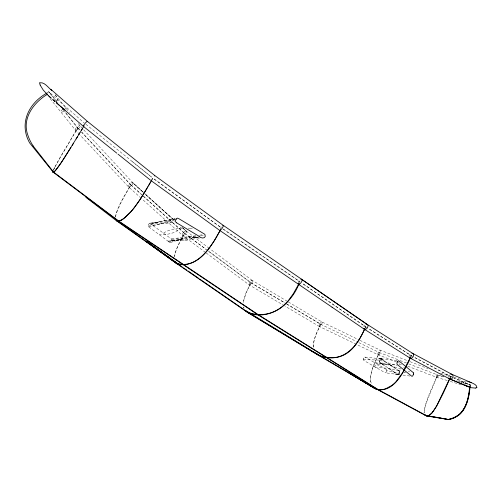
<?xml version="1.0" encoding="UTF-8"?>
<svg xmlns="http://www.w3.org/2000/svg" width="502" height="502" viewBox="0 0 502 502"><rect width="100%" height="100%" fill="white"/><g stroke="black" fill="none" stroke-linecap="round" stroke-linejoin="round"><path stroke-width="0.38" stroke-dasharray="2.51 1.88" d="M115.642 216.964L115.724 216.149A24.272 5.968 -56.2 0 1 116.709 212.158M386.571 371.273L385.938 372.679L385.26 372.766A6.2 5.365 67 0 1 384.733 372.528L364.308 360.731A8.503 7.323 72.3 0 1 363.988 360.53L363.329 359.815A0.722 0.634 73 0 1 363.31 359.545L363.341 359.294M115.435 217.159C117.631 205.305 125.211 195.303 130.664 184.78L81.155 131.675M470.016 386.377L470.236 384.865L453.89 377.937M469.797 386.358L470.023 384.833L453.682 377.887M470.123 386.402L470.349 384.877L460.177 381.796M174.451 256.942C175.794 248.358 180.588 240.847 184.523 233.267L142.436 195.272M243.238 302.48L245.754 293.425L250.818 282.726L207.056 250.147M386.747 370.733L386.302 369.485M116.746 212.12L121.409 201.741L130.815 184.786L81.744 132.133M363.573 358.553L363.755 358.102M53.331 170.416L54.235 168.415M463.584 382.392L463.685 383.396M53.237 170.291L59.625 158.287L77.678 127.947L64.921 111.99M449.993 377.887L450.57 376.563L452.026 377.146M399.385 372.892C400.019 373.657 398.958 369.516 399.674 371.574M450.175 377.993L450.777 376.613L413.937 357.098M441.735 376.199L437.612 374.944L426.399 402.522A72.934 47.521 -55.4 0 0 425.74 404.556L424.51 409.149A20.055 12.494 -56.8 0 0 424.253 410.41L424.152 412.964M380.585 358.811A0.791 0.64 -85.2 0 1 380.842 358.823L381.47 358.955L380.441 358.899L379.443 360.762A3.89 3.144 -85 0 0 379.311 361.12L379.274 361.258A0.841 0.684 -85 0 0 379.242 361.528L380.033 362.532L385.894 366.535M410.636 356.822L411.151 355.686L413.29 356.753M379.669 360.241L397.245 365.757M399.385 374.599L398.594 374.373A4.505 3.608 -84.6 0 0 399.146 373.319L400.721 372.917M410.768 357.004L411.358 355.73L368.807 328.76M149.596 223.189L149.1 223.685A8.026 6.852 57.9 0 0 148.893 224.024L148.19 225.938L148.843 226.935A12.255 9.256 70.5 0 0 149.182 227.224L168.132 241.23M365.036 328.107L365.638 326.84L302.373 283.454M286.943 304.199L320.621 324.217L315.557 335.574L313.668 342.013A21.975 10.843 -56.5 0 0 313.311 347.296M365.243 328.095L365.826 326.871L302.524 283.454M299.443 282.676L299.901 281.76L221.445 227.971M208.399 251.044L250.944 282.726L246.162 292.741L243.796 299.995A23.036 9.412 -56.4 0 0 243.37 302.8M54.919 167.053L57.579 162.146A89.369 16.848 -55.6 0 1 59.18 159.322M143.434 196.307L184.378 233.261L178.191 245.171L175.499 251.759A23.952 7.725 -56.3 0 0 174.345 256.384M59.18 159.322L77.841 127.941L64.476 111.256M57.46 100.588L55.879 100.871M437.656 376.914L437.888 376.575M379.242 354.456L379.487 354.111M319.843 323.432L320.496 322.654M398.594 374.373L399.247 373.199L386.753 370.721M183.475 232.357L184.341 231.635M56.632 101.454L49.591 92.657L48.28 93.667M46.931 93.083L48.732 91.747L84.148 122.921M130.15 186.713L130.583 186.393M76.95 129.78L77.728 129.265M250.661 281.082L251.433 280.599M398.048 370.169L398.895 370.777L401.111 369.441M403.564 367.953L404.625 367.313M168.17 241.255C169.877 243.966 172.82 240.904 171.264 238.896A11.201 8.992 80.9 0 0 170.862 238.55L149.678 223.177A297.617 60.384 -41.2 0 0 153.731 223.139L163.332 221.84L175.104 218.797M398.444 374.479L398.833 374.479L396.887 374.247L398.908 374.467L397.929 374.423A1.18 0.941 -84.5 0 0 398.613 374.479M170.454 242.522L181.492 239.103M181.404 239.128L182.508 238.814M181.31 239.153L183.161 238.645M196.163 237.358L195.585 237.433L197.669 237.057L185.671 240.627L170.191 240.935L171.464 240.822L171.1 240.86M174.545 219.958L160.985 223.39L148.674 224.507M151.064 223.879L159.404 221.683L157.948 222.047M175.11 218.79L163.665 220.874A148.328 17.03 5.6 0 0 160.464 221.47L158.519 221.909L162.711 220.78L168.465 220.171M182.295 238.87L183.079 238.67L169.055 241.87M148.761 226.866L160.947 223.917L174.144 222.342M173.679 219.173L174.163 219.054M157.327 222.204L149.69 223.177M373.45 366.209L382.424 364.201L397.835 374.379L394.421 372.227M179.998 239.385L186.757 238.061A98.235 15.468 -28.7 0 1 188.664 237.81L195.604 237.446M179.158 239.567L171.282 240.841M464.789 381.627L465.687 381.52M154.917 222.7L157.088 222.273L152.231 223.064M404.443 372.195L405.196 372.051M408.226 371.467L409.751 371.173M148.209 226.12L173.698 221.608M171.784 239.617L196.257 236.128M195.811 235.752L171.264 238.896M199.501 235.2L202.588 234.735M196.577 237.295L193.678 237.584M169.519 220.027L176.208 219.167M398.318 374.511L385.467 372.823M200.744 235.658L204.176 235.3M386.308 369.472A9.607 8.521 72.8 0 0 385.812 369.139L374.868 362.82L390.349 364.96L395.827 364.603M399.021 364.389L401.449 364.232M194.481 237.534L192.461 237.546L199.2 237.659M193.264 237.584L194.971 237.666L193.05 237.559L193.866 237.597M183.726 240.734L184.265 240.728M194.858 237.578L193.785 237.571L200.122 238.111M192.366 237.534L193.138 237.559M363.304 359.539L379.725 360.122M398.506 374.492L398.142 374.492M466.302 381.52L466.835 381.551M380.736 358.804L364.571 357.035L363.919 357.725A7.323 6.482 72.7 0 0 363.806 358.133M190.873 228.178L192.279 228.241M374.944 367.056L388.749 368.443L400.703 371.417M396.856 360.587L380.905 358.83L382.047 359.445M399.799 374.655L399.077 374.561M402.974 375.082L410.517 376.123M470.023 384.833L456.663 380.761M380.905 358.83L381.47 358.955M364.741 357.054L365.123 357.179A7.48 6.589 77.8 0 1 365.651 357.43L365.713 357.468M404.348 372.321L405.572 372.622M447.251 380.522L436.677 377.322L407.762 366.215M450.238 381.426L461.338 384.77M440.461 373.237L453.143 377.09M453.89 377.316L462.097 379.807M442.764 376.506L443.793 376.82M458.138 381.175L459.161 381.482M443.68 376.826L437.499 374.956C432.592 387.349 425.602 399.454 424.033 412.832M379.625 360.348A9.896 7.976 -84.9 0 0 379.43 360.8L379.248 361.622L379.675 362.243L401.274 369.089M322.115 322.359A2.61 0.985 -61.9 0 1 321.192 325.189A2.61 0.985 -61.9 0 1 319.397 326.513L378.244 354.87L397.722 362.356M378.219 354.858L378.219 354.858A2.554 1.004 -66.8 0 0 379.895 353.483A2.554 1.004 -66.8 0 0 380.56 350.609M436.646 377.309L436.646 377.309A2.51 1.073 -71.6 0 0 438.698 374.617M398.444 362.632L399.874 363.184M359.865 340.306L380.278 350.189L409.312 361.396M410.04 361.672L428.187 368.681M397.791 359.608L379.248 352.523C375.396 362.275 368.493 372.603 371.122 383.509M400.119 360.561L406.815 363.141M408.634 363.843L437.612 374.944M451.819 377.096L415.022 357.731M319.397 326.513L285.048 306.145M320.621 324.217L356.451 341.454M358.773 342.634L379.361 352.511C375.772 360.75 371.292 368.989 370.558 378.1A20.72 11.703 -56.3 0 0 370.978 382.405L371.631 384.193M288.399 301.984L321.851 321.914L359.156 339.967M381.187 358.949L389.715 364.534L374.806 362.783L365.77 357.499M206.178 252.958L249.362 284.998L284.377 305.743M412.443 356.37L368.619 328.728M141.269 198.315L128.556 186.882L80.176 135.195M250.944 282.726L285.192 303.082M286.441 303.823L320.734 324.204C317.408 331.496 313.11 339.013 313.493 347.29M250.818 282.726L286.322 303.829M249.092 284.552A2.705 1.073 -56.4 0 1 250.216 281.729A2.705 1.073 -56.4 0 1 252.28 280.455L287.734 301.583M365.826 326.871L367.615 328.001M382.756 359.896L386.596 362.444M393.355 371.518L391.698 370.413M390.462 369.591L387.858 367.847M392.966 366.717L398.927 370.802M390.349 364.96L397.571 369.836M391.842 365.964L387.513 363.059M382.424 364.201L379.675 362.243M223.453 229.232L300.058 281.76M154.164 178.994L220.949 227.494M154.101 179.063L220.842 227.531M252.274 280.461L209.943 248.829M205.556 252.493L182.533 235.413L141.846 198.83M184.523 233.267L207.797 250.598M184.378 233.261L205.851 249.249M209.315 248.364L186.223 231.108L181.58 226.935M182.533 235.413L182.659 235.507A2.836 1.186 -50.5 0 0 185.056 234.29A2.836 1.186 -50.5 0 0 186.386 231.447M85.848 124.245L151.868 177.25M131.963 161.387L151.811 177.319M174.037 220.152L145.21 194.136L174.1 220.24M181.661 227.048L186.317 231.24L181.668 227.029M130.815 184.786L141.288 194.236M130.664 184.78L142.857 195.786M144.482 193.339L132.867 182.81L142.963 192.078M145.065 193.866L174.112 220.183M142.926 192.021L132.773 182.678L83.263 129.353M49.591 92.657L48.732 91.747L57.51 102.722M79.642 134.63L75.294 129.98L49.905 98.367M77.841 127.941L79.58 129.811M77.678 127.947L80.659 131.141M82.73 128.782L78.117 123.461M62.518 108.984L63.992 110.829M55.402 94.934L69.339 112.435M55.145 94.715L57.234 98.367M243.483 307.13L243.959 308.379M243.658 306.935L244.01 308.015M80.182 126.328A3.137 1.073 -39.9 0 1 78.143 128.958A3.137 1.073 -39.9 0 1 75.413 130.062M75.187 129.566A3.137 1.073 -39.9 0 1 77.214 126.943A3.137 1.073 -39.9 0 1 79.95 125.833M64.727 108.175A3.181 1.054 -37.5 0 1 65.806 109.129M63.923 111.067A3.181 1.054 -37.5 0 1 60.893 112.053A3.181 1.054 -37.5 0 1 62.675 109.367M132.923 183.054A2.974 1.173 -45 0 1 131.279 185.822A2.974 1.173 -45 0 1 128.681 186.976M128.412 186.524A2.974 1.173 -45 0 1 130.043 183.757A2.974 1.173 -45 0 1 132.647 182.59M182.377 235.068A2.836 1.186 -50.5 0 1 183.701 232.238A2.836 1.186 -50.5 0 1 186.098 231.014M319.14 326.062A2.61 0.985 -61.9 0 1 320.056 323.244A2.61 0.985 -61.9 0 1 321.851 321.914M252.55 280.913A2.705 1.073 -56.4 0 1 251.42 283.737A2.705 1.073 -56.4 0 1 249.362 285.004M377.937 354.437A2.554 1.004 -66.8 0 1 378.602 351.569A2.554 1.004 -66.8 0 1 380.278 350.189M436.338 376.933A2.51 1.073 -71.6 0 1 437.091 373.356M463.522 382.279A2.93 2.234 -84.9 0 1 464.789 381.696M448.581 377.127A2.554 2.121 -64.8 0 1 449.736 374.617M409.149 356.426A2.686 2.021 -59.6 0 1 411.019 353.402M363.818 326.94A2.824 1.801 -56.4 0 1 365.199 324.926M220.133 229.031A3.094 0.627 -54.9 0 1 221.507 226.929M298.1 283.009A2.981 1.311 -55.5 0 1 299.939 279.921M57.159 98.405A3.953 3.564 48 0 1 57.642 100.626M180.977 227.023A201.898 50.213 32.1 0 1 159.366 234.804M196.295 237.415A203.567 16.051 2.8 0 1 168.019 241.098M163.608 233.11A188.639 45.337 26 0 1 181.975 228.209M188.219 228.146A188.639 45.337 26 0 1 190.961 228.241M380.849 358.811A2.786 2.259 -85 0 1 381.225 358.968M379.819 360.154A3.765 3.043 -85.1 0 1 380.51 358.729M399.805 371.574A2.937 2.347 -84.7 0 1 399.335 372.848M363.253 359.263A5.591 5.02 66.2 0 1 363.511 358.516M386.622 370.765A9.118 7.511 80.1 0 1 386.477 371.216M54.109 168.528A22.395 3.966 -56 0 1 54.8 167.16M164.819 220.554L164.405 220.579L164.819 220.554M193.941 237.597L193.05 237.559L193.941 237.597M380.679 358.804L379.305 358.735L380.635 358.811M198.447 237.954L197.568 237.879L198.478 237.961M382.405 359.049L381.658 358.961L382.392 359.049M381.633 358.955L380.987 358.861L381.62 358.955M397.038 374.266L394.93 373.965L397.013 374.279"/><path stroke-width="0.75" d="M469.59 387.851C468.542 396.454 467.073 405.641 461.231 412.437A22.665 17.413 -84.1 0 1 458.357 415.141L454.034 417.645L448.236 419.509M469.721 389.376C468.724 397.509 467.055 406.099 461.558 412.493A22.672 17.432 -84.1 0 1 458.684 415.204L453.212 418.153L448.575 419.572L447.564 419.377M469.916 387.895L470.123 386.402M470.016 386.377C469.138 399.956 464.162 417.338 448.405 419.54L426.411 415.945L424.435 414.627M476.831 387.318C476.963 384.595 472.15 382.894 469.081 381.947M413.635 374.185L413.623 372.992M449.786 378.364L437.405 404.392A64.858 38.422 -56.9 0 1 436.294 406.382L433.54 410.774A19.591 12.111 -56.9 0 1 432.674 411.916M450.175 377.993L443.26 393.235L436.47 406.482L431.927 413.196L429.172 415.518L427.811 415.97L426.411 415.945L378.395 390.035L257.714 314.666L118.648 221.357L53.375 172.337L29.649 142.926C18.75 123.442 28.658 103.167 46.931 93.083M410.473 357.644C404.417 370.652 393.706 394.522 375.521 388.912L348.972 372.911L375.521 388.912M410.121 357.945L402.598 372.748L395.984 381.765A20.877 11.741 -56.4 0 1 391.685 385.517L386.151 388.529A31.795 17.877 -56.3 0 1 381.438 389.765L378.495 389.797L376.004 388.893A31.915 18.009 -56.3 0 1 373.977 387.412M364.734 328.735C358.804 343.412 346.367 359.752 328.653 357.499C324.392 357.11 319.887 356.401 316.517 353.546M364.948 328.703L359.501 339.101L354.87 345.828A22.734 11.602 -56.1 0 1 347.258 353.044C339.007 358.804 327.699 359.263 318.607 355.328L246.739 311.849L176.051 263.13L146.741 241.826L177.231 263.889C185.771 266.556 195.09 262.49 201.459 256.76A24.855 8.321 -56.1 0 0 209.077 248.383L214.128 240.998L220.491 229.878M299.029 283.774C291.486 303.503 270.327 321.136 248.49 312.859M298.979 283.592L293.312 293.714L288.236 300.742A24.209 10.398 -56 0 1 284.094 305.122C274.638 314.202 259.327 317.327 247.323 311.905L199.576 278.955M397.446 361.873L397.157 362.419A7.078 4.744 -69.8 0 0 396.957 362.701L397.007 364.232A7.555 5.359 -69 0 0 397.358 364.584L411.54 376.067A7.662 5.014 -66.7 0 0 411.797 376.23L412.481 376.174L413.359 374.737M220.359 229.979C212.61 245.026 197.091 270.051 176.76 263.293M151.842 179.948C145.392 191.03 139.142 202.394 130.633 212.07C126.749 215.446 122.626 221.683 116.928 221.112L85.886 197.336M150.713 181.893L148.63 185.502M147.946 186.675L140.259 199.225L133.927 208.104A24.479 6.187 -56.1 0 1 129.667 213.005L124.722 217.611M81.167 130.677L84.154 125.732M78.732 134.674L82.278 128.882M79.944 132.729L65.229 156.505A77.597 11.477 -56.3 0 1 63.283 159.529L62.875 160.151M76.153 138.947L77.44 136.839M72.232 145.323L73.537 143.202M70.933 147.419L61.57 162.121L55.785 170.203A6.796 1.18 -56.5 0 1 54.655 171.395L53.036 172.13A6.79 1.117 -56.7 0 1 52.967 171.684M397.728 361.371L398.237 360.775L398.877 360.925A8.534 5.98 -72.7 0 1 399.209 361.139L413.265 372.609A9.946 6.463 -70 0 1 413.579 372.93M39.922 82.817C44.427 81.882 48.129 87.53 51.323 90.059M62.474 160.765L59.707 164.92M176.202 219.079L175.041 221.382L176.729 222.875M154.541 176.001L154.741 175.644M58.627 166.469L54.229 171.784L52.829 172.387L52.716 171.872M152.683 178.492L152.301 178.988M152.269 179.026L151.974 179.415M432.699 411.935L429.549 415.047M151.359 180.187L151.071 180.525M47.634 94.156C33.734 102.414 21.53 118.648 27.949 135.433A40.662 37.123 50.1 0 0 33.145 145.956M120.938 220.202L118.811 221.1L117.299 220.962A37.393 9.287 -55.8 0 1 116.307 220.121M475.614 388.09L471.127 387.72L466.107 385.624M424.692 414.633A5.403 3.363 -57 0 0 425.075 415.06L426.474 415.694L428.181 415.643A5.409 3.351 -57.1 0 0 429.549 415.06M467.751 381.671L468.335 381.777M428.551 416.032L435.516 417.181M429.241 416.145L431.312 416.484M33.119 145.969L53.595 172.111L118.811 221.1L257.84 314.421L378.495 389.797L426.474 415.694L429.266 416.152M426.474 415.694L427.171 415.807M432.686 416.71L436.903 417.419M436.106 417.281L438.98 417.777M437.462 417.513L441.057 418.147M439.495 417.865L441.747 418.273M441.515 418.229L442.438 418.404M442.187 418.354L443.122 418.53M442.858 418.48L443.812 418.655M444.201 418.731L445.18 418.913M443.53 418.605L444.496 418.787M444.872 418.856L445.864 419.044M445.544 418.988L446.542 419.176M446.222 419.114L447.219 419.308M446.893 419.245L447.897 419.44M449.685 378.922L467.676 386.465M450.056 379.06L469.263 387.13M451.794 374.272L471.303 382.624M410.134 358.121L449.616 378.891M452.026 374.385L412.738 353.427L367.351 324.493L223.302 225.385L154.817 175.568L87.386 121.371L50.802 89.287M199.037 236.26C201.365 239.109 206.88 238.494 204.904 234.384A12.104 11.929 80.9 0 0 204.383 234.02L178.9 218.721L177.294 218.113L176.484 218.684A8.54 8.107 -68.5 0 0 176.221 219.092M198.98 236.229L176.76 222.901M375.647 388.686L319.397 355.422L245.729 310.625M372.936 386.684L374.153 387.921L318.607 355.328L246.739 311.849L245.296 310.575M364.138 329.111L410.04 358.07M332.318 307.381L219.75 230.424M332.06 307.205L364.377 329.274M465.592 385.291L465.166 384.984M301.369 279.2L366.924 324.336M177.112 263.406L182.245 266.957M183.531 267.848L186.738 270.07M188.024 270.961L198.29 278.07M117.11 220.861L177.877 263.851L146.935 241.594L168.923 257.513M171.433 259.333L175.204 262.063M151.089 180.645L219.707 230.399M51.254 98.166L49.472 96.685M83.288 126.284L116.797 153.16M118.02 154.139L150.336 180.055M116.257 220.547L177.231 263.889L175.135 262.082M48.976 96.246L50.997 98.015M59.11 105.119L56.218 102.584L83.244 126.247M60.271 106.129L64.909 110.189M48.838 96.114L48.424 95.731M48.286 95.6L43.222 90.04L40.147 85.064M315.57 352.95L316.957 354.261M51.449 90.197L51.838 90.624M476.894 387.431A2.912 2.203 -85.1 0 1 475.645 388.015M450.539 374.216A2.554 2.121 -64.8 0 1 452.923 375.678A2.554 2.121 -64.8 0 1 451.605 378.765A2.554 2.121 -64.8 0 1 448.863 378.138M411.885 353.201A2.686 2.021 -59.6 0 1 413.209 356.558A2.686 2.021 -59.6 0 1 409.607 357.719M366.209 324.386A2.824 1.801 -56.4 0 1 367.508 327.586A2.824 1.801 -56.4 0 1 363.812 328.659M223.377 225.8A3.094 0.627 -54.9 0 1 221.821 228.63A3.094 0.627 -54.9 0 1 219.882 230.481M222.712 225.649A3.094 0.627 -54.9 0 1 223.221 225.373M300.842 279.313A2.981 1.311 -55.5 0 1 301.332 282.199A2.981 1.311 -55.5 0 1 298.1 283.799M87.398 121.471A3.207 0.458 -50 0 1 87.31 121.741M83.219 126.165A3.207 0.458 -50 0 1 84.712 123.825A3.207 0.458 -50 0 1 87.015 121.478M40.223 85.026A4.003 3.577 46.5 0 1 39.733 82.78M413.654 374.197A6.269 4.568 -70.6 0 1 413.529 374.467M413.366 374.366A10.467 7.649 -70.6 0 1 413.228 374.649M397.571 361.973A7.084 4.518 -70.2 0 1 397.841 361.484M124.716 217.636A37.236 9.212 -55.8 0 1 120.932 220.221M59.669 164.863A21.862 3.432 -56.3 0 1 58.608 166.388M55.057 101.567L52.735 99.54L55.076 101.573"/></g></svg>
